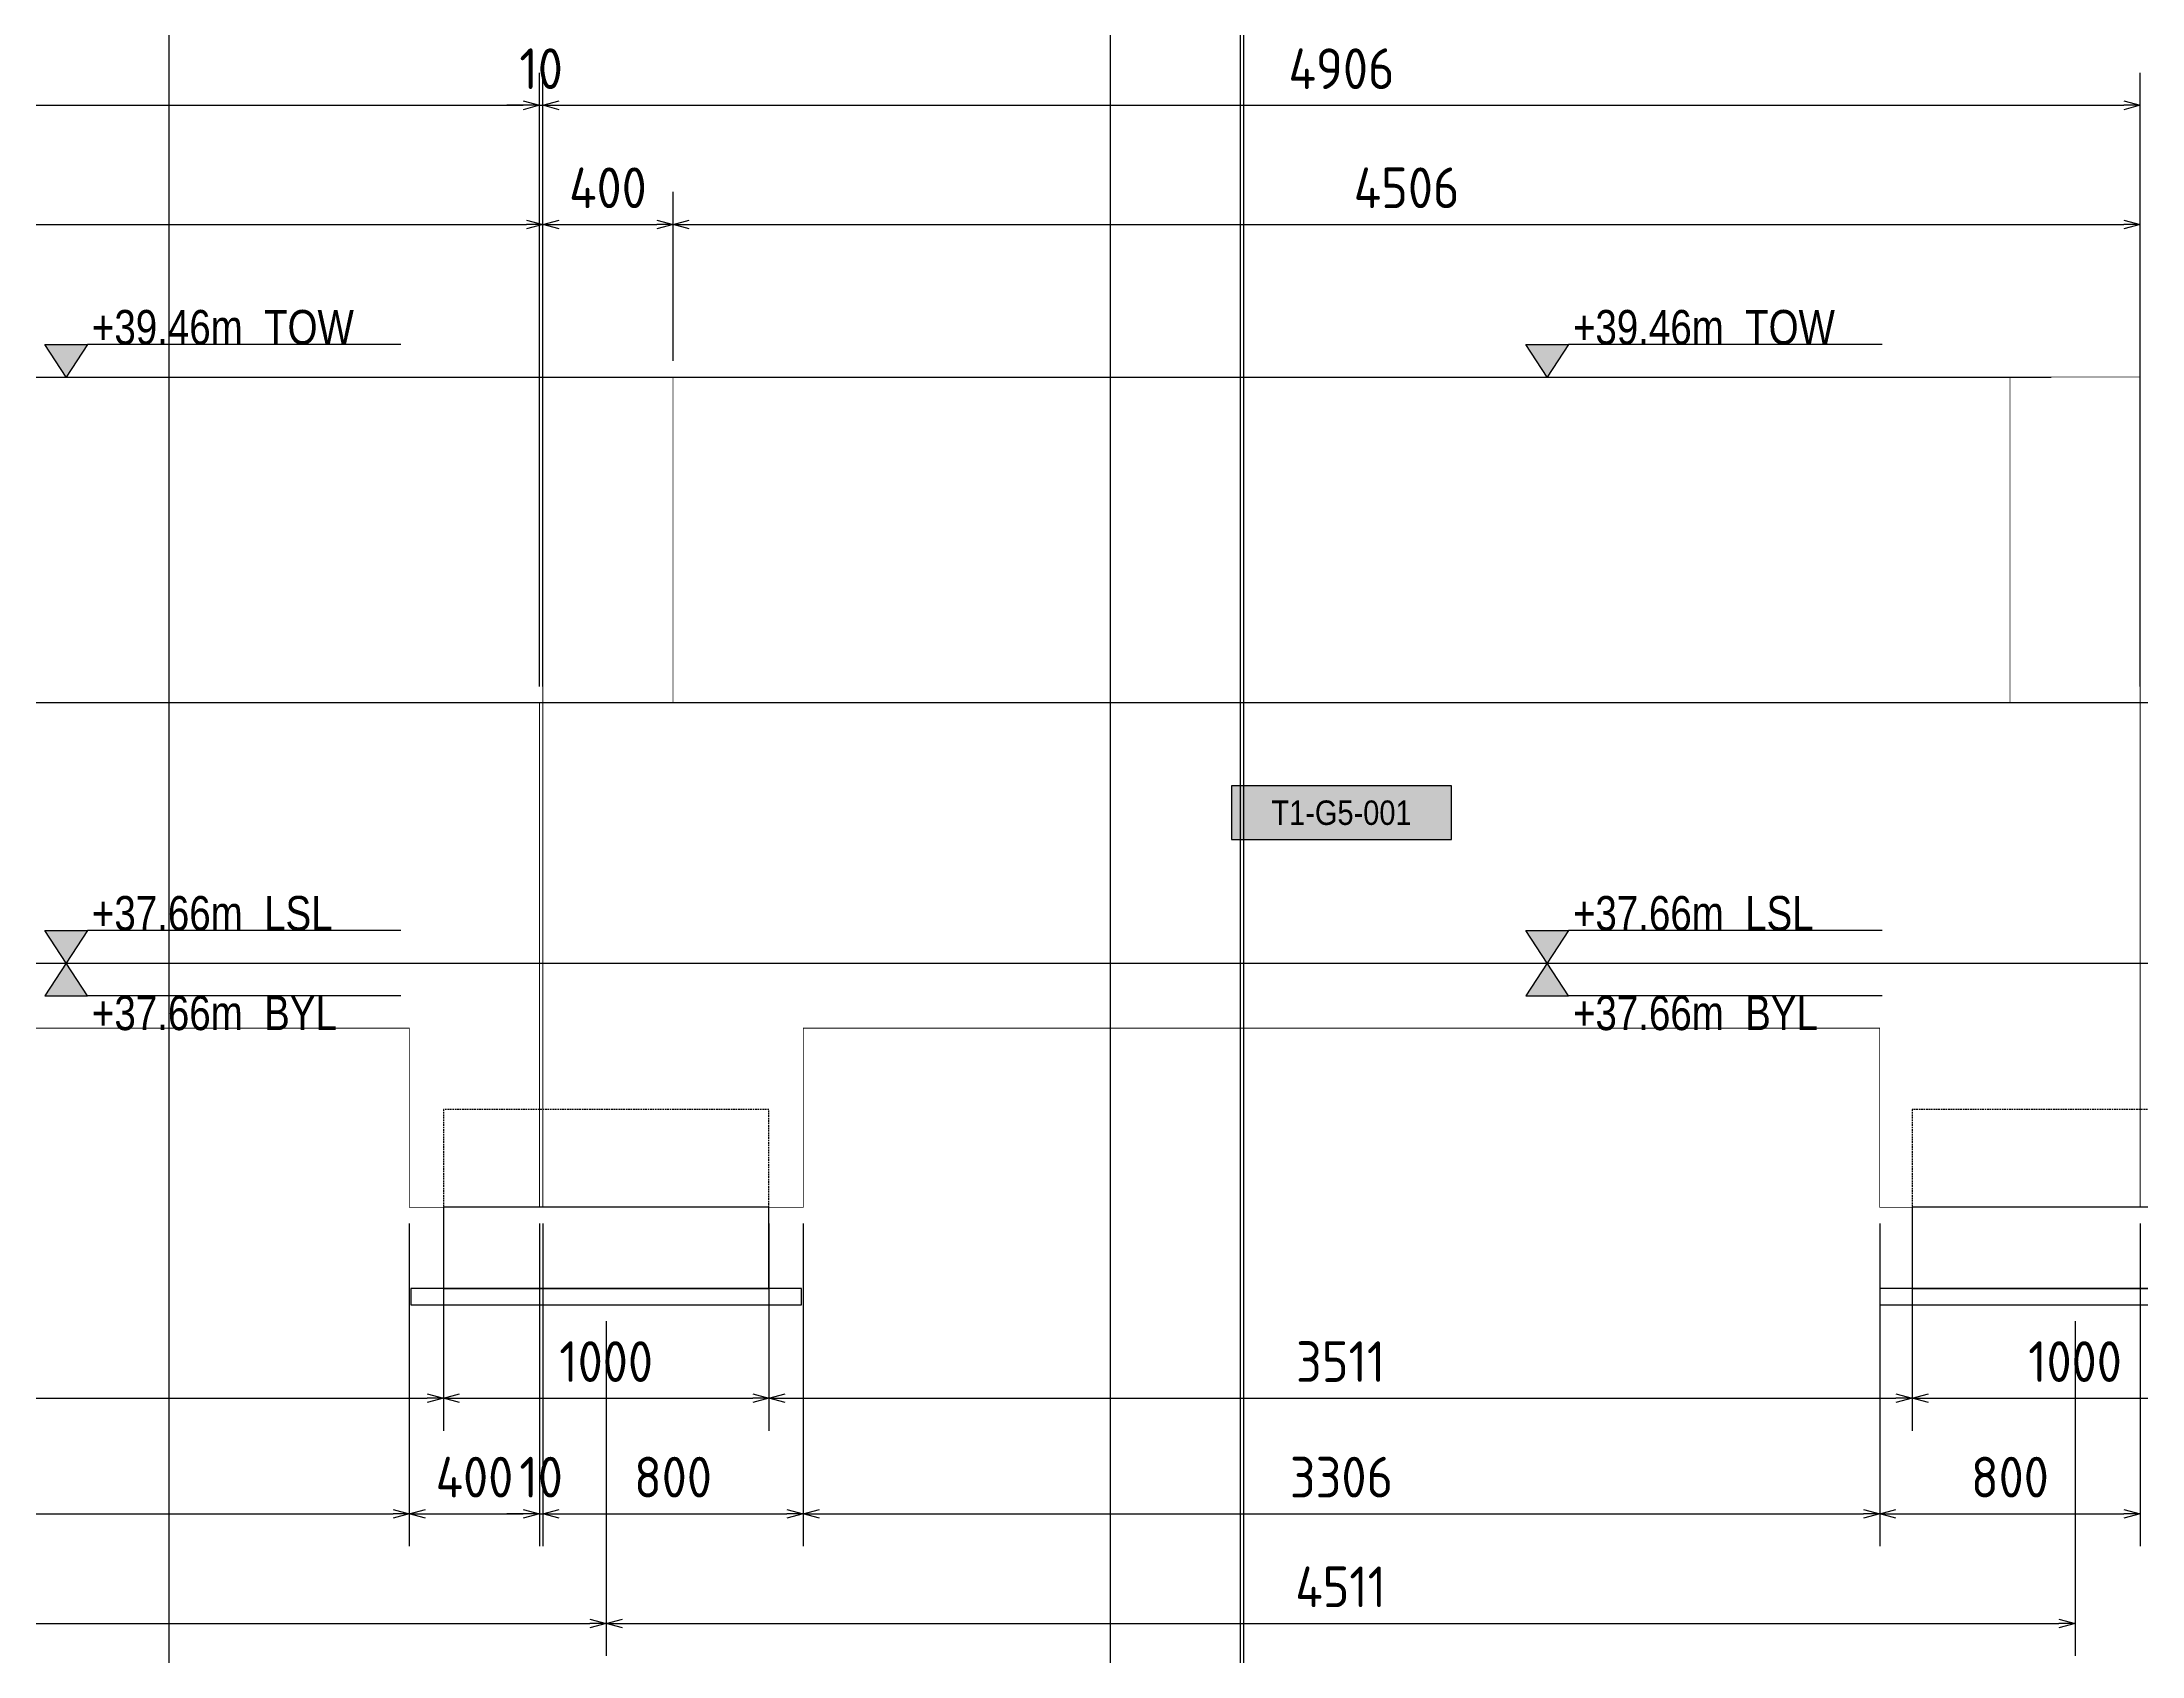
# Model space of a CAD drawing. Header units: centimetres. Extents: x -6122352 to 4157695, y -1694241 to 1947892.
# Drawn here: x 3313582 to 3320031, y 105240 to 110198 of the extents above; entities that cross this region are included whole.
import ezdxf
from ezdxf.enums import TextEntityAlignment as Align

# ---------------------------------------------------------------- set-up
doc = ezdxf.new("R2010")
doc.units = ezdxf.units.CM
doc.header["$MEASUREMENT"] = 0
doc.header["$PDMODE"] = 66
doc.header["$PDSIZE"] = 100
doc.linetypes.add('23585-XR-AR-END-SETTING OUT PLAN$0$HIDDEN', pattern=[0.375, 0.25, -0.125])
doc.linetypes.add('DASHED2', pattern=[0.375, 0.25, -0.125])
for name, color, linetype in [('@MI-TYPE-01', 30, 'Continuous'), ('JML-Dimension', 1, 'Continuous'), ('PANEL-TAGS', 7, 'Continuous'), ('SECTION', 130, 'Continuous')]:
    doc.layers.add(name, color=color, linetype=linetype)
doc.styles.add('PANELTAG_STYLE', font='arial.ttf')
doc.styles.add('Schueco-BEMSTIL', font='isocpeur.ttf', dxfattribs={"width": 0.9})
doc.styles.add('txt-Pisa-std', font='arial.ttf', dxfattribs={"width": 0.8})
doc.dimstyles.new('MI- JWC-TXT-2.5 MM', dxfattribs={"dimscale": 1.5, "dimtxt": 2.5, "dimasz": 1, "dimexe": 2, "dimexo": 1, "dimgap": 1, "dimtad": 1, "dimdec": 0, "dimdsep": 46, "dimtxsty": 'Schueco-BEMSTIL', "dimblk": 'OPEN30', "dimcen": 0, "dimdle": 2, "dimclrd": 140, "dimclre": 8, "dimclrt": 40, "dimadec": 0, "dimazin": 2, "dimtfac": 1, "dimtdec": 0, "dimtix": 1, "dimtmove": 2, "dimatfit": 3, "dimldrblk": 'OPEN', "dimfxl": 2, "dimlwd": -1, "dimlwe": -1, "dimarcsym": 0})

# ---------------------------------------------------------------- blocks, each defined once
blk = doc.blocks.new('_Open30')
at = {"color": 0, "linetype": 'ByBlock', "lineweight": -2}
for p, q in [((-1, 0.27), (0, 0)), ((0, 0), (-1, -0.27)), ((0, 0), (-1, 0))]:
    blk.add_line(p, q, dxfattribs=at)
blk = doc.blocks.new('*D3597')
at = {"layer": '@MI-TYPE-01', "color": 8, "transparency": 16777216}
for p, q in [((3310682.6, 109218.4), (3310682.6, 110103)), ((3315109.6, 108218.4), (3315109.6, 110103))]:
    blk.add_line(p, q, dxfattribs=at)
at = {"layer": '@MI-TYPE-01', "color": 140, "transparency": 16777216}
blk.add_line((3310732.6, 110003), (3315059.6, 110003), dxfattribs=at)
at = {"layer": 'Defpoints', "color": 0, "transparency": 16777216}
for p in [(3315109.6, 110003), (3310682.6, 109168.4), (3315109.6, 108168.4)]:
    blk.add_point(p, dxfattribs=at)
at = {"layer": '@MI-TYPE-01', "color": 140, "transparency": 16777216, "xscale": 50, "yscale": 50, "zscale": 50, "rotation": 180}
blk.add_blockref('_Open30', (3310682.6, 110003), dxfattribs=at)
at = {"layer": '@MI-TYPE-01', "color": 140, "transparency": 16777216, "xscale": 50, "yscale": 50, "zscale": 50}
blk.add_blockref('_Open30', (3315109.6, 110003), dxfattribs=at)
at = {"layer": '@MI-TYPE-01', "color": 40, "transparency": 16777216, "insert": (3312896.1, 110115.5), "char_height": 125, "attachment_point": 5, "style": 'Schueco-BEMSTIL'}
blk.add_mtext('4427', dxfattribs=at)
blk = doc.blocks.new('_Open')
at = {"color": 0, "linetype": 'ByBlock', "lineweight": -2}
for p, q in [((-1, 0.2), (0, 0)), ((-1, -0.2), (0, 0)), ((0, 0), (-1, 0))]:
    blk.add_line(p, q, dxfattribs=at)
blk = doc.blocks.new('*D3603')
at = {"layer": '@MI-TYPE-01', "color": 8, "transparency": 16777216}
for p, q in [((3311082.6, 108218.4), (3311082.6, 109737.2)), ((3315119.6, 108218.4), (3315119.6, 109737.2))]:
    blk.add_line(p, q, dxfattribs=at)
at = {"layer": '@MI-TYPE-01', "color": 140, "transparency": 16777216}
blk.add_line((3311132.6, 109637.2), (3315069.6, 109637.2), dxfattribs=at)
at = {"layer": 'Defpoints', "color": 0, "transparency": 16777216}
for p in [(3315119.6, 109637.2), (3311082.6, 108168.4), (3315119.6, 108168.4)]:
    blk.add_point(p, dxfattribs=at)
at = {"layer": '@MI-TYPE-01', "color": 140, "transparency": 16777216, "xscale": 50, "yscale": 50, "zscale": 50, "rotation": 180}
blk.add_blockref('_Open30', (3311082.6, 109637.2), dxfattribs=at)
at = {"layer": '@MI-TYPE-01', "color": 140, "transparency": 16777216, "xscale": 50, "yscale": 50, "zscale": 50}
blk.add_blockref('_Open30', (3315119.6, 109637.2), dxfattribs=at)
at = {"layer": '@MI-TYPE-01', "color": 40, "transparency": 16777216, "insert": (3313096.1, 109749.7), "char_height": 125, "attachment_point": 5, "style": 'Schueco-BEMSTIL'}
blk.add_mtext('4037', dxfattribs=at)
blk = doc.blocks.new('T1-FOOTING ELEVATION')
at = {"color": 9}
blk.add_lwpolyline([(-600, -250), (600, -250), (600, -300), (-600, -300)], close=True, dxfattribs=at)
at = {"layer": '@MI-TYPE-01', "color": 114, "linetype": '23585-XR-AR-END-SETTING OUT PLAN$0$HIDDEN', "ltscale": 20, "true_color": 0x139b48}
blk.add_lwpolyline([(-500, 0), (-500, 300), (500, 300), (500, 0)], dxfattribs=at)
at = {"layer": '@MI-TYPE-01', "color": 114, "true_color": 0x139b48}
blk.add_lwpolyline([(-500, 0), (500, 0), (500, -250), (-500, -250)], close=True, dxfattribs=at)
blk = doc.blocks.new('*D3604')
at = {"layer": '@MI-TYPE-01', "color": 8, "transparency": 16777216}
for p, q in [((3315119.6, 108218.4), (3315119.6, 109737.2)), ((3315519.6, 109218.4), (3315519.6, 109737.2))]:
    blk.add_line(p, q, dxfattribs=at)
at = {"layer": '@MI-TYPE-01', "color": 140, "transparency": 16777216}
blk.add_line((3315169.6, 109637.2), (3315469.6, 109637.2), dxfattribs=at)
at = {"layer": 'Defpoints', "color": 0, "transparency": 16777216}
for p in [(3315519.6, 109637.2), (3315519.6, 109168.4), (3315119.6, 108168.4)]:
    blk.add_point(p, dxfattribs=at)
at = {"layer": '@MI-TYPE-01', "color": 140, "transparency": 16777216, "xscale": 50, "yscale": 50, "zscale": 50, "rotation": 180}
blk.add_blockref('_Open30', (3315119.6, 109637.2), dxfattribs=at)
at = {"layer": '@MI-TYPE-01', "color": 140, "transparency": 16777216, "xscale": 50, "yscale": 50, "zscale": 50}
blk.add_blockref('_Open30', (3315519.6, 109637.2), dxfattribs=at)
at = {"layer": '@MI-TYPE-01', "color": 40, "transparency": 16777216, "insert": (3315319.6, 109749.7), "char_height": 125, "attachment_point": 5, "style": 'Schueco-BEMSTIL'}
blk.add_mtext('400', dxfattribs=at)
blk = doc.blocks.new('*D3605')
at = {"layer": '@MI-TYPE-01', "color": 8, "transparency": 16777216}
for p, q in [((3315519.6, 109218.4), (3315519.6, 109737.2)), ((3320025.6, 108218.4), (3320025.6, 109737.2))]:
    blk.add_line(p, q, dxfattribs=at)
at = {"layer": '@MI-TYPE-01', "color": 140, "transparency": 16777216}
blk.add_line((3315569.6, 109637.2), (3319975.6, 109637.2), dxfattribs=at)
at = {"layer": 'Defpoints', "color": 0, "transparency": 16777216}
for p in [(3320025.6, 109637.2), (3315519.6, 109168.4), (3320025.6, 108168.4)]:
    blk.add_point(p, dxfattribs=at)
at = {"layer": '@MI-TYPE-01', "color": 140, "transparency": 16777216, "xscale": 50, "yscale": 50, "zscale": 50, "rotation": 180}
blk.add_blockref('_Open30', (3315519.6, 109637.2), dxfattribs=at)
at = {"layer": '@MI-TYPE-01', "color": 140, "transparency": 16777216, "xscale": 50, "yscale": 50, "zscale": 50}
blk.add_blockref('_Open30', (3320025.6, 109637.2), dxfattribs=at)
at = {"layer": '@MI-TYPE-01', "color": 40, "transparency": 16777216, "insert": (3317772.6, 109749.7), "char_height": 125, "attachment_point": 5, "style": 'Schueco-BEMSTIL'}
blk.add_mtext('4506', dxfattribs=at)
blk = doc.blocks.new('*D3606')
at = {"layer": '@MI-TYPE-01', "color": 8, "transparency": 16777216}
for p, q in [((3315109.6, 108218.4), (3315109.6, 110103)), ((3315119.6, 109218.4), (3315119.6, 110103))]:
    blk.add_line(p, q, dxfattribs=at)
at = {"layer": '@MI-TYPE-01', "color": 140, "transparency": 16777216}
for p, q in [((3315059.6, 110003), (3315009.6, 110003)), ((3315109.6, 110003), (3315119.6, 110003)), ((3315169.6, 110003), (3315219.6, 110003))]:
    blk.add_line(p, q, dxfattribs=at)
at = {"layer": 'Defpoints', "color": 0, "transparency": 16777216}
for p in [(3315119.6, 110003), (3315119.6, 109168.4), (3315109.6, 108168.4)]:
    blk.add_point(p, dxfattribs=at)
at = {"layer": '@MI-TYPE-01', "color": 140, "transparency": 16777216, "xscale": 50, "yscale": 50, "zscale": 50}
blk.add_blockref('_Open30', (3315109.6, 110003), dxfattribs=at)
at = {"layer": '@MI-TYPE-01', "color": 140, "transparency": 16777216, "xscale": 50, "yscale": 50, "zscale": 50, "rotation": 180}
blk.add_blockref('_Open30', (3315119.6, 110003), dxfattribs=at)
at = {"layer": '@MI-TYPE-01', "color": 40, "transparency": 16777216, "insert": (3315114.6, 110115.5), "char_height": 125, "attachment_point": 5, "style": 'Schueco-BEMSTIL'}
blk.add_mtext('10', dxfattribs=at)
blk = doc.blocks.new('*D3607')
at = {"layer": '@MI-TYPE-01', "color": 8, "transparency": 16777216}
for p, q in [((3315119.6, 109218.4), (3315119.6, 110103)), ((3320025.6, 108218.4), (3320025.6, 110103))]:
    blk.add_line(p, q, dxfattribs=at)
at = {"layer": '@MI-TYPE-01', "color": 140, "transparency": 16777216}
blk.add_line((3315169.6, 110003), (3319975.6, 110003), dxfattribs=at)
at = {"layer": 'Defpoints', "color": 0, "transparency": 16777216}
for p in [(3320025.6, 110003), (3315119.6, 109168.4), (3320025.6, 108168.4)]:
    blk.add_point(p, dxfattribs=at)
at = {"layer": '@MI-TYPE-01', "color": 140, "transparency": 16777216, "xscale": 50, "yscale": 50, "zscale": 50, "rotation": 180}
blk.add_blockref('_Open30', (3315119.6, 110003), dxfattribs=at)
at = {"layer": '@MI-TYPE-01', "color": 140, "transparency": 16777216, "xscale": 50, "yscale": 50, "zscale": 50}
blk.add_blockref('_Open30', (3320025.6, 110003), dxfattribs=at)
at = {"layer": '@MI-TYPE-01', "color": 40, "transparency": 16777216, "insert": (3317572.6, 110115.5), "char_height": 125, "attachment_point": 5, "style": 'Schueco-BEMSTIL'}
blk.add_mtext('4906', dxfattribs=at)
blk = doc.blocks.new('*D3618')
at = {"layer": '@MI-TYPE-01', "color": 8, "transparency": 16777216}
for p, q in [((3311482.6, 106568.4), (3311482.6, 105577)), ((3314709.6, 106568.4), (3314709.6, 105577))]:
    blk.add_line(p, q, dxfattribs=at)
at = {"layer": '@MI-TYPE-01', "color": 140, "transparency": 16777216}
blk.add_line((3311532.6, 105677), (3314659.6, 105677), dxfattribs=at)
at = {"layer": 'Defpoints', "color": 0, "transparency": 16777216}
for p in [(3311482.6, 106618.4), (3314709.6, 106618.4), (3314709.6, 105677)]:
    blk.add_point(p, dxfattribs=at)
at = {"layer": '@MI-TYPE-01', "color": 140, "transparency": 16777216, "xscale": 50, "yscale": 50, "zscale": 50, "rotation": 180}
blk.add_blockref('_Open30', (3311482.6, 105677), dxfattribs=at)
at = {"layer": '@MI-TYPE-01', "color": 140, "transparency": 16777216, "xscale": 50, "yscale": 50, "zscale": 50}
blk.add_blockref('_Open30', (3314709.6, 105677), dxfattribs=at)
at = {"layer": '@MI-TYPE-01', "color": 40, "transparency": 16777216, "insert": (3313096.1, 105789.5), "char_height": 125, "attachment_point": 5, "style": 'Schueco-BEMSTIL'}
blk.add_mtext('3227', dxfattribs=at)
blk = doc.blocks.new('*D3619')
at = {"layer": '@MI-TYPE-01', "color": 8, "transparency": 16777216}
for p, q in [((3314709.6, 106568.4), (3314709.6, 105577)), ((3315109.6, 106568.4), (3315109.6, 105577))]:
    blk.add_line(p, q, dxfattribs=at)
at = {"layer": '@MI-TYPE-01', "color": 140, "transparency": 16777216}
blk.add_line((3314759.6, 105677), (3315059.6, 105677), dxfattribs=at)
at = {"layer": 'Defpoints', "color": 0, "transparency": 16777216}
for p in [(3314709.6, 106618.4), (3315109.6, 106618.4), (3315109.6, 105677)]:
    blk.add_point(p, dxfattribs=at)
at = {"layer": '@MI-TYPE-01', "color": 140, "transparency": 16777216, "xscale": 50, "yscale": 50, "zscale": 50, "rotation": 180}
blk.add_blockref('_Open30', (3314709.6, 105677), dxfattribs=at)
at = {"layer": '@MI-TYPE-01', "color": 140, "transparency": 16777216, "xscale": 50, "yscale": 50, "zscale": 50}
blk.add_blockref('_Open30', (3315109.6, 105677), dxfattribs=at)
at = {"layer": '@MI-TYPE-01', "color": 40, "transparency": 16777216, "insert": (3314909.6, 105789.5), "char_height": 125, "attachment_point": 5, "style": 'Schueco-BEMSTIL'}
blk.add_mtext('400', dxfattribs=at)
blk = doc.blocks.new('*D3620')
at = {"layer": '@MI-TYPE-01', "color": 8, "transparency": 16777216}
for p, q in [((3315109.6, 106568.4), (3315109.6, 105577)), ((3315119.6, 106568.4), (3315119.6, 105577))]:
    blk.add_line(p, q, dxfattribs=at)
at = {"layer": '@MI-TYPE-01', "color": 140, "transparency": 16777216}
for p, q in [((3315059.6, 105677), (3315009.6, 105677)), ((3315109.6, 105677), (3315119.6, 105677)), ((3315169.6, 105677), (3315219.6, 105677))]:
    blk.add_line(p, q, dxfattribs=at)
at = {"layer": 'Defpoints', "color": 0, "transparency": 16777216}
for p in [(3315109.6, 106618.4), (3315119.6, 106618.4), (3315119.6, 105677)]:
    blk.add_point(p, dxfattribs=at)
at = {"layer": '@MI-TYPE-01', "color": 140, "transparency": 16777216, "xscale": 50, "yscale": 50, "zscale": 50}
blk.add_blockref('_Open30', (3315109.6, 105677), dxfattribs=at)
at = {"layer": '@MI-TYPE-01', "color": 140, "transparency": 16777216, "xscale": 50, "yscale": 50, "zscale": 50, "rotation": 180}
blk.add_blockref('_Open30', (3315119.6, 105677), dxfattribs=at)
at = {"layer": '@MI-TYPE-01', "color": 40, "transparency": 16777216, "insert": (3315114.6, 105789.5), "char_height": 125, "attachment_point": 5, "style": 'Schueco-BEMSTIL'}
blk.add_mtext('10', dxfattribs=at)
blk = doc.blocks.new('*D3621')
at = {"layer": '@MI-TYPE-01', "color": 8, "transparency": 16777216}
for p, q in [((3315119.6, 106568.4), (3315119.6, 105577)), ((3315919.6, 106568.4), (3315919.6, 105577))]:
    blk.add_line(p, q, dxfattribs=at)
at = {"layer": '@MI-TYPE-01', "color": 140, "transparency": 16777216}
blk.add_line((3315169.6, 105677), (3315869.6, 105677), dxfattribs=at)
at = {"layer": 'Defpoints', "color": 0, "transparency": 16777216}
for p in [(3315119.6, 106618.4), (3315919.6, 106618.4), (3315919.6, 105677)]:
    blk.add_point(p, dxfattribs=at)
at = {"layer": '@MI-TYPE-01', "color": 140, "transparency": 16777216, "xscale": 50, "yscale": 50, "zscale": 50, "rotation": 180}
blk.add_blockref('_Open30', (3315119.6, 105677), dxfattribs=at)
at = {"layer": '@MI-TYPE-01', "color": 140, "transparency": 16777216, "xscale": 50, "yscale": 50, "zscale": 50}
blk.add_blockref('_Open30', (3315919.6, 105677), dxfattribs=at)
at = {"layer": '@MI-TYPE-01', "color": 40, "transparency": 16777216, "insert": (3315519.6, 105789.5), "char_height": 125, "attachment_point": 5, "style": 'Schueco-BEMSTIL'}
blk.add_mtext('800', dxfattribs=at)
blk = doc.blocks.new('*D3622')
at = {"layer": '@MI-TYPE-01', "color": 8, "transparency": 16777216}
for p, q in [((3315919.6, 106568.4), (3315919.6, 105577)), ((3319225.6, 106568.4), (3319225.6, 105577))]:
    blk.add_line(p, q, dxfattribs=at)
at = {"layer": '@MI-TYPE-01', "color": 140, "transparency": 16777216}
blk.add_line((3315969.6, 105677), (3319175.6, 105677), dxfattribs=at)
at = {"layer": 'Defpoints', "color": 0, "transparency": 16777216}
for p in [(3315919.6, 106618.4), (3319225.6, 106618.4), (3319225.6, 105677)]:
    blk.add_point(p, dxfattribs=at)
at = {"layer": '@MI-TYPE-01', "color": 140, "transparency": 16777216, "xscale": 50, "yscale": 50, "zscale": 50, "rotation": 180}
blk.add_blockref('_Open30', (3315919.6, 105677), dxfattribs=at)
at = {"layer": '@MI-TYPE-01', "color": 140, "transparency": 16777216, "xscale": 50, "yscale": 50, "zscale": 50}
blk.add_blockref('_Open30', (3319225.6, 105677), dxfattribs=at)
at = {"layer": '@MI-TYPE-01', "color": 40, "transparency": 16777216, "insert": (3317572.6, 105789.5), "char_height": 125, "attachment_point": 5, "style": 'Schueco-BEMSTIL'}
blk.add_mtext('3306', dxfattribs=at)
blk = doc.blocks.new('*D3623')
at = {"layer": '@MI-TYPE-01', "color": 8, "transparency": 16777216}
for p, q in [((3319225.6, 106568.4), (3319225.6, 105577)), ((3320025.6, 106568.4), (3320025.6, 105577))]:
    blk.add_line(p, q, dxfattribs=at)
at = {"layer": '@MI-TYPE-01', "color": 140, "transparency": 16777216}
blk.add_line((3319275.6, 105677), (3319975.6, 105677), dxfattribs=at)
at = {"layer": 'Defpoints', "color": 0, "transparency": 16777216}
for p in [(3319225.6, 106618.4), (3320025.6, 106618.4), (3320025.6, 105677)]:
    blk.add_point(p, dxfattribs=at)
at = {"layer": '@MI-TYPE-01', "color": 140, "transparency": 16777216, "xscale": 50, "yscale": 50, "zscale": 50, "rotation": 180}
blk.add_blockref('_Open30', (3319225.6, 105677), dxfattribs=at)
at = {"layer": '@MI-TYPE-01', "color": 140, "transparency": 16777216, "xscale": 50, "yscale": 50, "zscale": 50}
blk.add_blockref('_Open30', (3320025.6, 105677), dxfattribs=at)
at = {"layer": '@MI-TYPE-01', "color": 40, "transparency": 16777216, "insert": (3319625.6, 105789.5), "char_height": 125, "attachment_point": 5, "style": 'Schueco-BEMSTIL'}
blk.add_mtext('800', dxfattribs=at)
blk = doc.blocks.new('*D3629')
at = {"layer": '@MI-TYPE-01', "color": 8, "transparency": 16777216}
for p, q in [((3311377.3, 106568.4), (3311377.3, 105931.8)), ((3314814.3, 106568.4), (3314814.3, 105931.8))]:
    blk.add_line(p, q, dxfattribs=at)
at = {"layer": '@MI-TYPE-01', "color": 140, "transparency": 16777216}
blk.add_line((3311427.3, 106031.8), (3314764.3, 106031.8), dxfattribs=at)
at = {"layer": 'Defpoints', "color": 0, "transparency": 16777216}
for p in [(3311377.3, 106618.4), (3314814.3, 106618.4), (3314814.3, 106031.8)]:
    blk.add_point(p, dxfattribs=at)
at = {"layer": '@MI-TYPE-01', "color": 140, "transparency": 16777216, "xscale": 50, "yscale": 50, "zscale": 50, "rotation": 180}
blk.add_blockref('_Open30', (3311377.3, 106031.8), dxfattribs=at)
at = {"layer": '@MI-TYPE-01', "color": 140, "transparency": 16777216, "xscale": 50, "yscale": 50, "zscale": 50}
blk.add_blockref('_Open30', (3314814.3, 106031.8), dxfattribs=at)
at = {"layer": '@MI-TYPE-01', "color": 40, "transparency": 16777216, "insert": (3313095.8, 106144.3), "char_height": 125, "attachment_point": 5, "style": 'Schueco-BEMSTIL'}
blk.add_mtext('3437', dxfattribs=at)
blk = doc.blocks.new('*D3630')
at = {"layer": '@MI-TYPE-01', "color": 8, "transparency": 16777216}
for p, q in [((3314814.3, 106568.4), (3314814.3, 105931.8)), ((3315814.3, 106568.4), (3315814.3, 105931.8))]:
    blk.add_line(p, q, dxfattribs=at)
at = {"layer": '@MI-TYPE-01', "color": 140, "transparency": 16777216}
blk.add_line((3314864.3, 106031.8), (3315764.3, 106031.8), dxfattribs=at)
at = {"layer": 'Defpoints', "color": 0, "transparency": 16777216}
for p in [(3314814.3, 106618.4), (3315814.3, 106618.4), (3315814.3, 106031.8)]:
    blk.add_point(p, dxfattribs=at)
at = {"layer": '@MI-TYPE-01', "color": 140, "transparency": 16777216, "xscale": 50, "yscale": 50, "zscale": 50, "rotation": 180}
blk.add_blockref('_Open30', (3314814.3, 106031.8), dxfattribs=at)
at = {"layer": '@MI-TYPE-01', "color": 140, "transparency": 16777216, "xscale": 50, "yscale": 50, "zscale": 50}
blk.add_blockref('_Open30', (3315814.3, 106031.8), dxfattribs=at)
at = {"layer": '@MI-TYPE-01', "color": 40, "transparency": 16777216, "insert": (3315314.3, 106144.3), "char_height": 125, "attachment_point": 5, "style": 'Schueco-BEMSTIL'}
blk.add_mtext('1000', dxfattribs=at)
blk = doc.blocks.new('*D3631')
at = {"layer": '@MI-TYPE-01', "color": 8, "transparency": 16777216}
for p, q in [((3315814.3, 106568.4), (3315814.3, 105931.8)), ((3319325.6, 106568.4), (3319325.6, 105931.8))]:
    blk.add_line(p, q, dxfattribs=at)
at = {"layer": '@MI-TYPE-01', "color": 140, "transparency": 16777216}
blk.add_line((3315864.3, 106031.8), (3319275.6, 106031.8), dxfattribs=at)
at = {"layer": 'Defpoints', "color": 0, "transparency": 16777216}
for p in [(3315814.3, 106618.4), (3319325.6, 106618.4), (3319325.6, 106031.8)]:
    blk.add_point(p, dxfattribs=at)
at = {"layer": '@MI-TYPE-01', "color": 140, "transparency": 16777216, "xscale": 50, "yscale": 50, "zscale": 50, "rotation": 180}
blk.add_blockref('_Open30', (3315814.3, 106031.8), dxfattribs=at)
at = {"layer": '@MI-TYPE-01', "color": 140, "transparency": 16777216, "xscale": 50, "yscale": 50, "zscale": 50}
blk.add_blockref('_Open30', (3319325.6, 106031.8), dxfattribs=at)
at = {"layer": '@MI-TYPE-01', "color": 40, "transparency": 16777216, "insert": (3317570, 106144.3), "char_height": 125, "attachment_point": 5, "style": 'Schueco-BEMSTIL'}
blk.add_mtext('3511', dxfattribs=at)
blk = doc.blocks.new('*D3632')
at = {"layer": '@MI-TYPE-01', "color": 8, "transparency": 16777216}
for p, q in [((3319325.6, 106568.4), (3319325.6, 105931.8)), ((3320325.6, 106568.4), (3320325.6, 105931.8))]:
    blk.add_line(p, q, dxfattribs=at)
at = {"layer": '@MI-TYPE-01', "color": 140, "transparency": 16777216}
blk.add_line((3319375.6, 106031.8), (3320275.6, 106031.8), dxfattribs=at)
at = {"layer": 'Defpoints', "color": 0, "transparency": 16777216}
for p in [(3319325.6, 106618.4), (3320325.6, 106618.4), (3320325.6, 106031.8)]:
    blk.add_point(p, dxfattribs=at)
at = {"layer": '@MI-TYPE-01', "color": 140, "transparency": 16777216, "xscale": 50, "yscale": 50, "zscale": 50, "rotation": 180}
blk.add_blockref('_Open30', (3319325.6, 106031.8), dxfattribs=at)
at = {"layer": '@MI-TYPE-01', "color": 140, "transparency": 16777216, "xscale": 50, "yscale": 50, "zscale": 50}
blk.add_blockref('_Open30', (3320325.6, 106031.8), dxfattribs=at)
at = {"layer": '@MI-TYPE-01', "color": 40, "transparency": 16777216, "insert": (3319825.6, 106144.3), "char_height": 125, "attachment_point": 5, "style": 'Schueco-BEMSTIL'}
blk.add_mtext('1000', dxfattribs=at)
blk = doc.blocks.new('*D3636')
at = {"layer": '@MI-TYPE-01', "color": 8, "transparency": 16777216}
for p, q in [((3310877.3, 106268.4), (3310877.3, 105240.1)), ((3315314.3, 106268.4), (3315314.3, 105240.1))]:
    blk.add_line(p, q, dxfattribs=at)
at = {"layer": '@MI-TYPE-01', "color": 140, "transparency": 16777216}
blk.add_line((3310927.3, 105340.1), (3315264.3, 105340.1), dxfattribs=at)
at = {"layer": 'Defpoints', "color": 0, "transparency": 16777216}
for p in [(3310877.3, 106318.4), (3315314.3, 106318.4), (3315314.3, 105340.1)]:
    blk.add_point(p, dxfattribs=at)
at = {"layer": '@MI-TYPE-01', "color": 140, "transparency": 16777216, "xscale": 50, "yscale": 50, "zscale": 50, "rotation": 180}
blk.add_blockref('_Open30', (3310877.3, 105340.1), dxfattribs=at)
at = {"layer": '@MI-TYPE-01', "color": 140, "transparency": 16777216, "xscale": 50, "yscale": 50, "zscale": 50}
blk.add_blockref('_Open30', (3315314.3, 105340.1), dxfattribs=at)
at = {"layer": '@MI-TYPE-01', "color": 40, "transparency": 16777216, "insert": (3313095.8, 105452.6), "char_height": 125, "attachment_point": 5, "style": 'Schueco-BEMSTIL'}
blk.add_mtext('4437', dxfattribs=at)
blk = doc.blocks.new('*D3637')
at = {"layer": '@MI-TYPE-01', "color": 8, "transparency": 16777216}
for p, q in [((3315314.3, 106268.4), (3315314.3, 105240.1)), ((3319825.6, 106268.4), (3319825.6, 105240.1))]:
    blk.add_line(p, q, dxfattribs=at)
at = {"layer": '@MI-TYPE-01', "color": 140, "transparency": 16777216}
blk.add_line((3315364.3, 105340.1), (3319775.6, 105340.1), dxfattribs=at)
at = {"layer": 'Defpoints', "color": 0, "transparency": 16777216}
for p in [(3315314.3, 106318.4), (3319825.6, 106318.4), (3319825.6, 105340.1)]:
    blk.add_point(p, dxfattribs=at)
at = {"layer": '@MI-TYPE-01', "color": 140, "transparency": 16777216, "xscale": 50, "yscale": 50, "zscale": 50, "rotation": 180}
blk.add_blockref('_Open30', (3315314.3, 105340.1), dxfattribs=at)
at = {"layer": '@MI-TYPE-01', "color": 140, "transparency": 16777216, "xscale": 50, "yscale": 50, "zscale": 50}
blk.add_blockref('_Open30', (3319825.6, 105340.1), dxfattribs=at)
at = {"layer": '@MI-TYPE-01', "color": 40, "transparency": 16777216, "insert": (3317570, 105452.6), "char_height": 125, "attachment_point": 5, "style": 'Schueco-BEMSTIL'}
blk.add_mtext('4511', dxfattribs=at)
blk = doc.blocks.new('PANELTAG')
at = {"layer": 'PANEL-TAGS', "color": 1}
blk.add_lwpolyline([(-13.5, -3.3), (13.5, -3.3), (13.5, 3.3), (-13.5, 3.3)], close=True, dxfattribs=at)
at = {"layer": 'PANEL-TAGS', "color": 40, "true_color": 0xffd700}
blk.add_solid([(-13.5, -3.3), (13.5, -3.3), (-13.5, 3.3), (13.5, 3.3)], dxfattribs=at)
at = {"layer": 'PANEL-TAGS', "color": 5, "style": 'PANELTAG_STYLE', "width": 0.85}
blk.add_attdef('TAGNO', text='', height=3, dxfattribs=at).set_placement((0, 0), align=Align.MIDDLE)
blk = doc.blocks.new('*U1106')
at = {"layer": 'JML-Dimension'}
h = blk.add_hatch(color=10, dxfattribs=at)
h.dxf.hatch_style = 1
h.paths.add_polyline_path([(0, 0), (-1.54, 2.37), (1.54, 2.37)])
blk.add_line((24.31, 2.37), (1.54, 2.37), dxfattribs=at)
blk.add_lwpolyline([(0, 0), (-1.54, 2.37), (1.54, 2.37), (0, 0)], dxfattribs=at)
at = {"color": 5, "style": 'txt-Pisa-std', "width": 0.8}
blk.add_attdef('+0.0', text='', height=2.5, dxfattribs=at).set_placement((1.87, 2.37), align=Align.BOTTOM_LEFT)

msp = doc.modelspace()

# ---------------------------------------------------------------- linework, layer by layer
at = {"color": 160, "linetype": 'DASHED2', "ltscale": 5}
for points in [[(3301157.27139, 109168.39467), (3319752.15184, 109168.39467)], [(3301157.27139, 108168.39467), (3325870.8031, 108168.39467)], [(3301157.27139, 107368.39467), (3325870.8031, 107368.39467)]]:
    msp.add_lwpolyline(points, dxfattribs=at)
at = {"layer": '@MI-TYPE-01', "color": 8}
for p in [(3313972.33495, 66902.70944), (3316862.82259, 66902.19709), (3317262.82226, 66900.31029), (3317272.79744, 66900.30452)]:
    msp.add_xline(p, (0, 1), dxfattribs=at)
at = {"layer": '@MI-TYPE-01', "const_width": 2.5}
msp.add_lwpolyline([(3310682.62158, 106618.39467), (3310682.62158, 108168.39467), (3310682.62158, 109168.39467), (3311082.62158, 109168.39467), (3311082.62158, 108168.39467), (3315109.62158, 108168.39467), (3315109.62158, 106618.39467), (3314709.62158, 106618.39467), (3314709.62158, 107168.39467), (3311482.62158, 107168.39467), (3311482.62158, 106618.39467), (3310682.62158, 106618.39467)], dxfattribs=at)
at = {"layer": '@MI-TYPE-01'}
msp.add_lwpolyline([(3315119.62158, 106618.39467, 2.5, 2.5, 0), (3315119.62158, 108168.39467, 2.5, 2.5, 0), (3315119.62158, 109168.39467, 2.5, 2.5, 0), (3315519.62158, 109168.39467, 2.5, 2.5, 0), (3315519.62158, 108168.39467, 2.5, 2.5, 0), (3319625.62158, 108168.39467, 2.5, 2.5, 0), (3319625.62158, 109168.39467, 2.5, 2.5, 0), (3320025.62158, 109168.39467, 2.5, 2.5, 0), (3320025.62158, 108168.39467, 2.5, 2.5, 0), (3320025.62158, 106618.39467, 2.5, 2.5, 0), (3319225.62158, 106618.39467, 2.5, 2.5, 0), (3319225.62158, 107168.39467, 2.5, 2.5, 0), (3315919.62158, 107168.39467, 2.5, 2.5, 0), (3315919.62158, 106618.39467, 2.5, 2.5, 0)], format="xyseb", close=True, dxfattribs=at)

# ---------------------------------------------------------------- block references
at = {"layer": '@MI-TYPE-01', "color": 30, "xscale": -1}
for p in [(3315314.28892, 106618.39467), (3319825.62158, 106618.39467)]:
    msp.add_blockref('T1-FOOTING ELEVATION', p, dxfattribs=at)
at = {"layer": 'PANEL-TAGS'}
ref = msp.add_blockref('PANELTAG', (3317572.62158, 107830.305), dxfattribs=dict(at, xscale=25, yscale=25, zscale=25))
ref.add_attrib('TAGNO', 'T1-G5-001', dxfattribs={"color": 5, "height": 75, "style": 'PANELTAG_STYLE', "width": 0.85}).set_placement((3317572.62158, 107830.305), align=Align.MIDDLE_CENTER)
at = {"layer": 'SECTION', "color": 6}
ref = msp.add_blockref('*U1106', (3313655.70658, 109168.39467), dxfattribs=dict(at, xscale=42.30147098076819, yscale=42.30147098076819, zscale=42.30147098076819))
ref.add_attrib('+0.0', '+39.46m  TOW', (3313734.83523, 109268.65173), dxfattribs={"layer": 'JML-Dimension', "color": 5, "height": 105.7536775, "style": 'txt-Pisa-std', "width": 0.8})
ref = msp.add_blockref('*U1106', (3318204.42788, 109168.39467), dxfattribs=dict(at, xscale=42.30147098076819, yscale=42.30147098076819, zscale=42.30147098076819))
ref.add_attrib('+0.0', '+39.46m  TOW', (3318283.55653, 109268.65173), dxfattribs={"layer": 'JML-Dimension', "color": 5, "height": 105.7536775, "style": 'txt-Pisa-std', "width": 0.8})
ref = msp.add_blockref('*U1106', (3313655.70658, 107368.39467), dxfattribs=dict(at, xscale=42.30147098076819, yscale=42.30147098076819, zscale=42.30147098076819))
ref.add_attrib('+0.0', '+37.66m  LSL', (3313734.83523, 107468.65173), dxfattribs={"layer": 'JML-Dimension', "color": 5, "height": 105.7536775, "style": 'txt-Pisa-std', "width": 0.8})
ref = msp.add_blockref('*U1106', (3318204.42788, 107368.39467), dxfattribs=dict(at, xscale=42.30147098076819, yscale=42.30147098076819, zscale=42.30147098076819))
ref.add_attrib('+0.0', '+37.66m  LSL', (3318283.55653, 107468.65173), dxfattribs={"layer": 'JML-Dimension', "color": 5, "height": 105.7536775, "style": 'txt-Pisa-std', "width": 0.8})
ref = msp.add_blockref('*U1106', (3313655.70658, 107368.39467), dxfattribs=dict(at, xscale=-42.30147098076819, yscale=42.30147098076819, zscale=42.30147098076819, rotation=180))
ref.add_attrib('+0.0', '+37.66m  BYL', (3313734.83523, 107162.45606), dxfattribs={"layer": 'JML-Dimension', "color": 5, "height": 105.7536775, "style": 'txt-Pisa-std', "width": 0.8})
ref = msp.add_blockref('*U1106', (3318204.42788, 107368.39467), dxfattribs=dict(at, xscale=-42.30147098076819, yscale=42.30147098076819, zscale=42.30147098076819, rotation=180))
ref.add_attrib('+0.0', '+37.66m  BYL', (3318283.55653, 107162.45606), dxfattribs={"layer": 'JML-Dimension', "color": 5, "height": 105.7536775, "style": 'txt-Pisa-std', "width": 0.8})

# ---------------------------------------------------------------- dimensions: what is measured, and where the dimension line sits
at = {"layer": '@MI-TYPE-01'}
for base, p1, p2, picture, middle in [((3315109.62158, 110003.0063), (3310682.62158, 109168.39467), (3315109.62158, 108168.39467), '*D3597', (3312896.12158, 110003.0063)), ((3315119.62158, 110003.0063), (3315109.62158, 108168.39467), (3315119.62158, 109168.39467), '*D3606', (3315114.62158, 110003.0063)), ((3320025.62158, 110003.0063), (3315119.62158, 109168.39467), (3320025.62158, 108168.39467), '*D3607', (3317572.62158, 110003.0063)), ((3315119.62158, 109637.19545), (3311082.62158, 108168.39467), (3315119.62158, 108168.39467), '*D3603', (3313096.12158, 109637.19545)), ((3315519.62158, 109637.19545), (3315119.62158, 108168.39467), (3315519.62158, 109168.39467), '*D3604', (3315319.62158, 109637.19545)), ((3320025.62158, 109637.19545), (3315519.62158, 109168.39467), (3320025.62158, 108168.39467), '*D3605', (3317772.62158, 109637.19545))]:
    dim = msp.add_linear_dim(base=base, p1=p1, p2=p2, dimstyle='MI- JWC-TXT-2.5 MM', dxfattribs=at)
    dim.commit()
    dim.dimension.update_dxf_attribs({"geometry": picture, "text_midpoint": middle, "dimtype": 160})
for base, p1, p2, picture, middle in [((3314814.28892, 106031.79853), (3311377.28892, 106618.39467), (3314814.28892, 106618.39467), '*D3629', (3313095.78892, 106144.29853)), ((3314709.62158, 105676.96327), (3311482.62158, 106618.39467), (3314709.62158, 106618.39467), '*D3618', (3313096.12158, 105789.46327)), ((3315109.62158, 105676.96327), (3314709.62158, 106618.39467), (3315109.62158, 106618.39467), '*D3619', (3314909.62158, 105789.46327)), ((3315814.28892, 106031.79853), (3314814.28892, 106618.39467), (3315814.28892, 106618.39467), '*D3630', (3315314.28892, 106144.29853)), ((3315119.62158, 105676.96327), (3315109.62158, 106618.39467), (3315119.62158, 106618.39467), '*D3620', (3315114.62158, 105789.46327)), ((3315919.62158, 105676.96327), (3315119.62158, 106618.39467), (3315919.62158, 106618.39467), '*D3621', (3315519.62158, 105789.46327)), ((3319325.62158, 106031.79853), (3315814.28892, 106618.39467), (3319325.62158, 106618.39467), '*D3631', (3317569.95525, 106144.29853)), ((3319225.62158, 105676.96327), (3315919.62158, 106618.39467), (3319225.62158, 106618.39467), '*D3622', (3317572.62158, 105789.46327)), ((3320025.62158, 105676.96327), (3319225.62158, 106618.39467), (3320025.62158, 106618.39467), '*D3623', (3319625.62158, 105789.46327)), ((3320325.62158, 106031.79853), (3319325.62158, 106618.39467), (3320325.62158, 106618.39467), '*D3632', (3319825.62158, 106144.29853)), ((3315314.28892, 105340.06815), (3310877.28892, 106318.39467), (3315314.28892, 106318.39467), '*D3636', (3313095.78892, 105452.56815)), ((3319825.62158, 105340.06815), (3315314.28892, 106318.39467), (3319825.62158, 106318.39467), '*D3637', (3317569.95525, 105452.56815))]:
    dim = msp.add_linear_dim(base=base, p1=p1, p2=p2, dimstyle='MI- JWC-TXT-2.5 MM', dxfattribs=at)
    dim.commit()
    dim.dimension.update_dxf_attribs({"geometry": picture, "text_midpoint": middle})

doc.saveas('drawing.dxf')
